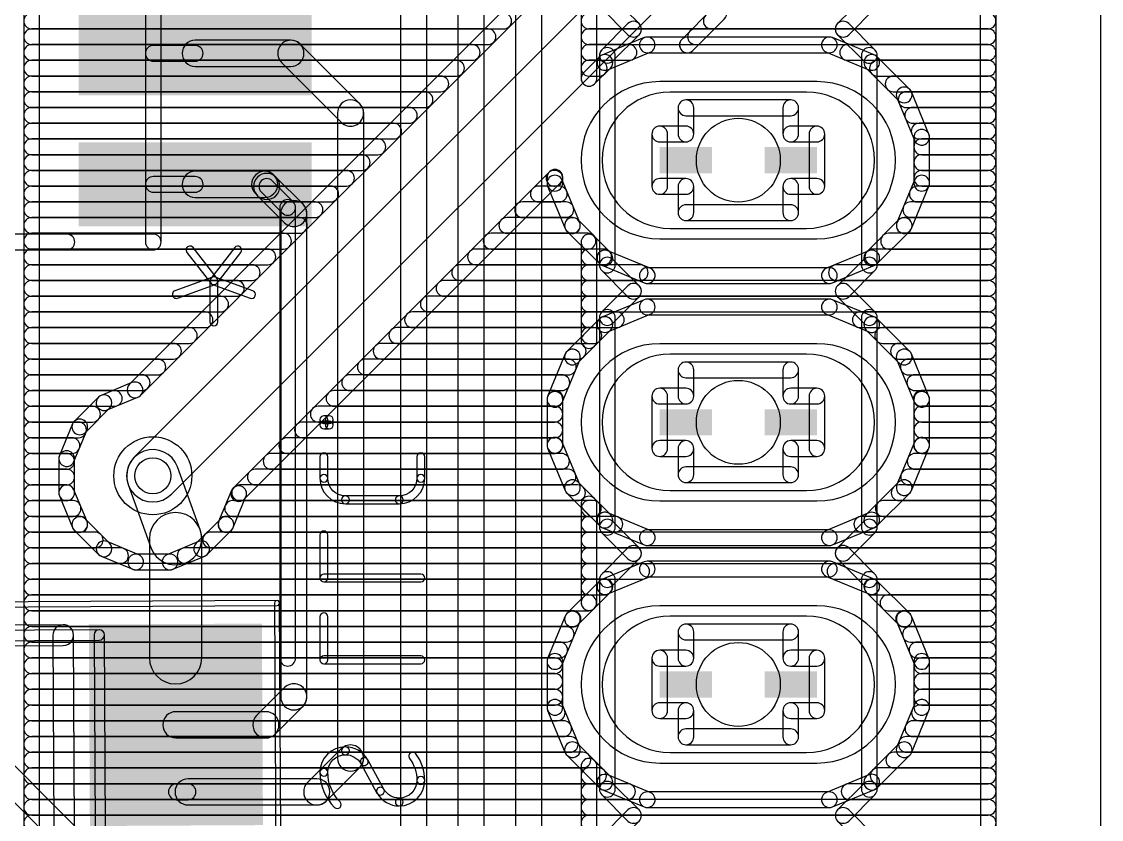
# Model space of a CAD drawing. Extents: x -14.3 to 31.1, y -8.3 to 72.5.
# Drawn here: x 20.55 to 31.02, y 25.49 to 33.22 of the extents above; entities that cross this region are included whole.
import ezdxf

# ---------------------------------------------------------------- set-up
doc = ezdxf.new("R2010")
doc.units = 0
for name, color, linetype in [('1', 22, 'CONTINUOUS'), ('16', 175, 'CONTINUOUS'), ('17', 82, 'CONTINUOUS'), ('18', 82, 'CONTINUOUS'), ('20', 30, 'CONTINUOUS'), ('21', 7, 'CONTINUOUS'), ('22', 7, 'CONTINUOUS'), ('29', 7, 'CONTINUOUS'), ('30', 7, 'CONTINUOUS'), ('31', 7, 'CONTINUOUS'), ('44', 7, 'CONTINUOUS'), ('51', 7, 'CONTINUOUS')]:
    doc.layers.add(name, color=color, linetype=linetype)

# ---------------------------------------------------------------- blocks, each defined once
blk = doc.blocks.new('RECT')
blk.add_solid([(-0.5, -0.5), (0.5, -0.5), (-0.5, 0.5), (0.5, 0.5)])
blk = doc.blocks.new('LONGP100')
blk.add_lwpolyline([(-0.5, -0.5), (0.5, -0.5, 1), (0.5, 0.5), (-0.5, 0.5, 1)], format="xyb", close=True)
blk = doc.blocks.new('ROUNDV')
blk.add_circle((0, 0), 0.5)

msp = doc.modelspace()

# ---------------------------------------------------------------- linework, layer by layer
at = {"layer": '1'}
for points in [[(29.8447, 48.322), (29.8528, 4.2239, 1), (30.0052, 4.2239), (29.9971, 48.322, 1)], [(25.597, 23.0104), (25.597, 38.732, 1), (25.343, 38.732), (25.343, 23.0104, 1)], [(24.7842, 37.5128), (24.7842, 23.746, 1), (25.0382, 23.746), (25.0382, 37.5128, 1)], [(24.2278, 34.7672), (24.2278, 25.1152, 1), (24.4818, 25.1152), (24.4818, 34.7672, 1)], [(26.1304, 32.6671), (26.1304, 33.6209, 1), (25.978, 33.6209), (25.978, 32.6671, 1)], [(26.0542, 33.147), (29.9237, 33.147, 1), (29.9237, 33.2994), (26.0542, 33.2994, 1)], [(26.0542, 32.9946), (29.9237, 32.9946, 1), (29.9237, 33.147), (26.0542, 33.147, 1)], [(22.2366, 32.783), (23.164, 32.783, 1), (23.164, 33.037), (22.2366, 33.037, 1)], [(23.0742, 32.8202), (23.653, 32.2414, 1), (23.8326, 32.421), (23.2538, 32.9998, 1)], [(26.0542, 32.8422), (26.4426, 32.8422, 1), (26.4426, 32.9946), (26.0542, 32.9946, 1)], [(26.5901, 33.062), (26.1794, 32.8919, 1), (26.2377, 32.7511), (26.6485, 32.9212, 1)], [(28.3847, 33.0678), (26.6193, 33.0678, 1), (26.6193, 32.9154), (28.3847, 32.9154, 1)], [(28.8246, 32.8919), (28.4139, 33.062, 1), (28.3555, 32.9212), (28.7663, 32.7511, 1)], [(28.5614, 32.8422), (29.9237, 32.8422, 1), (29.9237, 32.9946), (28.5614, 32.9946, 1)], [(26.1546, 32.8753), (26.0003, 32.721, 1), (26.1081, 32.6132), (26.2624, 32.7676, 1)], [(29.1637, 32.561), (28.8494, 32.8753, 1), (28.7416, 32.7676), (29.056, 32.4532, 1)], [(26.0542, 32.6898), (26.1531, 32.6898, 1), (26.1531, 32.8422), (26.0542, 32.8422, 1)], [(28.8509, 32.6898), (29.9237, 32.6898, 1), (29.9237, 32.8422), (28.8509, 32.8422, 1)], [(29.0033, 32.5374), (29.9238, 32.5374, 1), (29.9238, 32.6898), (29.0033, 32.6898, 1)], [(29.3504, 32.1255), (29.1803, 32.5362, 1), (29.0395, 32.4779), (29.2096, 32.0671, 1)], [(23.6158, 32.3312), (23.6158, 26.0799, 1), (23.8698, 26.0799), (23.8698, 32.3312, 1)], [(29.1289, 32.385), (29.9238, 32.385, 1), (29.9238, 32.5374), (29.1289, 32.5374, 1)], [(29.192, 32.2326), (29.9238, 32.2326, 1), (29.9238, 32.385), (29.192, 32.385, 1)], [(29.2551, 32.0802), (29.9238, 32.0802, 1), (29.9238, 32.2326), (29.2551, 32.2326, 1)], [(29.3562, 31.6517), (29.3562, 32.0963, 1), (29.2038, 32.0963), (29.2038, 31.6517, 1)], [(29.28, 31.9278), (29.9239, 31.9278, 1), (29.9239, 32.0802), (29.28, 32.0802, 1)], [(29.28, 31.7754), (29.9239, 31.7754, 1), (29.9239, 31.9278), (29.28, 31.9278, 1)], [(22.91, 31.767), (22.2366, 31.767, 1), (22.2366, 31.513), (22.91, 31.513, 1)], [(23.0198, 31.7098), (22.9998, 31.7298, 1), (22.8202, 31.5502), (22.8402, 31.5302, 1)], [(23.2822, 31.4474), (23.0198, 31.7098, 1), (22.8402, 31.5302), (23.1026, 31.2678, 1)], [(29.1803, 31.2118), (29.3504, 31.6225, 1), (29.2096, 31.6809), (29.0395, 31.2701, 1)], [(29.28, 31.623), (29.9239, 31.623, 1), (29.9239, 31.7754), (29.28, 31.7754, 1)], [(23.1871, 31.4707), (22.9839, 31.6739, 1), (22.8761, 31.5661), (23.0793, 31.3629, 1)], [(29.2365, 31.4706), (29.924, 31.4706, 1), (29.924, 31.623), (29.2365, 31.623, 1)], [(23.2094, 27.048), (23.2094, 31.4168, 1), (23.057, 31.4168), (23.057, 27.048, 1)], [(23.3194, 26.6729), (23.3194, 31.3576, 1), (23.0654, 31.3576), (23.0654, 26.6729, 1)], [(29.1734, 31.3182), (29.924, 31.3182, 1), (29.924, 31.4706), (29.1734, 31.4706, 1)], [(28.8494, 30.8727), (29.1637, 31.187, 1), (29.056, 31.2948), (28.7416, 30.9804, 1)], [(29.1103, 31.1658), (29.924, 31.1658, 1), (29.924, 31.3182), (29.1103, 31.3182, 1)], [(26.1304, 30.1271), (26.1304, 31.0809, 1), (25.978, 31.0809), (25.978, 30.1271, 1)], [(26.0003, 31.027), (26.1546, 30.8727, 1), (26.2624, 30.9804), (26.1081, 31.1348, 1)], [(28.9585, 31.0134), (29.924, 31.0134, 1), (29.924, 31.1658), (28.9585, 31.1658, 1)], [(26.0542, 30.861), (26.1979, 30.861, 1), (26.1979, 31.0134), (26.0542, 31.0134, 1)], [(26.1794, 30.8561), (26.5901, 30.686, 1), (26.6485, 30.8268), (26.2377, 30.9969, 1)], [(28.4139, 30.686), (28.8246, 30.8561, 1), (28.7663, 30.9969), (28.3555, 30.8268, 1)], [(28.8061, 30.861), (29.9241, 30.861, 1), (29.9241, 31.0134), (28.8061, 31.0134, 1)], [(26.0542, 30.7086), (26.5507, 30.7086, 1), (26.5507, 30.861), (26.0542, 30.861, 1)], [(26.6193, 30.6802), (28.3847, 30.6802, 1), (28.3847, 30.8326), (26.6193, 30.8326, 1)], [(28.4533, 30.7086), (29.9241, 30.7086, 1), (29.9241, 30.861), (28.4533, 30.861, 1)], [(26.0542, 30.5562), (29.9241, 30.5562, 1), (29.9241, 30.7086), (26.0542, 30.7086, 1)], [(26.0542, 30.4038), (29.9242, 30.4038, 1), (29.9242, 30.5562), (26.0542, 30.5562, 1)], [(26.5901, 30.522), (26.1794, 30.3519, 1), (26.2377, 30.2111), (26.6485, 30.3812, 1)], [(28.3847, 30.5278), (26.6193, 30.5278, 1), (26.6193, 30.3754), (28.3847, 30.3754, 1)], [(28.8246, 30.3519), (28.4139, 30.522, 1), (28.3555, 30.3812), (28.7663, 30.2111, 1)], [(26.0542, 30.2514), (26.3199, 30.2514, 1), (26.3199, 30.4038), (26.0542, 30.4038, 1)], [(28.6841, 30.2514), (29.9242, 30.2514, 1), (29.9242, 30.4038), (28.6841, 30.4038, 1)], [(26.1546, 30.3353), (26.0003, 30.181, 1), (26.1081, 30.0732), (26.2624, 30.2276, 1)], [(29.1637, 30.021), (28.8494, 30.3353, 1), (28.7416, 30.2276), (29.056, 29.9132, 1)], [(26.0542, 30.099), (26.1023, 30.099, 1), (26.1023, 30.2514), (26.0542, 30.2514, 1)], [(28.9017, 30.099), (29.9242, 30.099, 1), (29.9242, 30.2514), (28.9017, 30.2514, 1)], [(29.0541, 29.9466), (29.9242, 29.9466, 1), (29.9242, 30.099), (29.0541, 30.099, 1)], [(29.3504, 29.5855), (29.1803, 29.9962, 1), (29.0395, 29.9379), (29.2096, 29.5271, 1)], [(29.1499, 29.7942), (29.9243, 29.7942, 1), (29.9243, 29.9466), (29.1499, 29.9466, 1)], [(29.213, 29.6418), (29.9243, 29.6418, 1), (29.9243, 29.7942), (29.213, 29.7942, 1)], [(29.2761, 29.4894), (29.9243, 29.4894, 1), (29.9243, 29.6418), (29.2761, 29.6418, 1)], [(29.3562, 29.1117), (29.3562, 29.5563, 1), (29.2038, 29.5563), (29.2038, 29.1117, 1)], [(29.28, 29.337), (29.9244, 29.337, 1), (29.9244, 29.4894), (29.28, 29.4894, 1)], [(29.28, 29.1846), (29.9244, 29.1846, 1), (29.9244, 29.337), (29.28, 29.337, 1)], [(29.1803, 28.6718), (29.3504, 29.0825, 1), (29.2096, 29.1409), (29.0395, 28.7301, 1)], [(29.2786, 29.0322), (29.9244, 29.0322, 1), (29.9244, 29.1846), (29.2786, 29.1846, 1)], [(22.285, 28.2924), (22.0649, 28.9022, 1), (21.5871, 28.7298), (21.8071, 28.12, 1)], [(29.2155, 28.8798), (29.9244, 28.8798, 1), (29.9244, 29.0322), (29.2155, 29.0322, 1)], [(29.1524, 28.7274), (29.9245, 28.7274, 1), (29.9245, 28.8798), (29.1524, 28.8798, 1)], [(28.8494, 28.3327), (29.1637, 28.647, 1), (29.056, 28.7548), (28.7416, 28.4404, 1)], [(29.0601, 28.575), (29.9245, 28.575, 1), (29.9245, 28.7274), (29.0601, 28.7274, 1)], [(26.1304, 27.5871), (26.1304, 28.5409, 1), (25.978, 28.5409), (25.978, 27.5871, 1)], [(26.0003, 28.487), (26.1546, 28.3327, 1), (26.2624, 28.4404), (26.1081, 28.5948, 1)], [(26.0542, 28.4226), (26.0963, 28.4226, 1), (26.0963, 28.575), (26.0542, 28.575, 1)], [(28.9077, 28.4226), (29.9245, 28.4226, 1), (29.9245, 28.575), (28.9077, 28.575, 1)], [(22.3, 27.0524), (22.3, 28.2062, 1), (21.792, 28.2062), (21.792, 27.0524, 1)], [(26.0542, 28.2702), (26.3054, 28.2702, 1), (26.3054, 28.4226), (26.0542, 28.4226, 1)], [(26.1794, 28.3161), (26.5901, 28.146, 1), (26.6485, 28.2868), (26.2377, 28.4569, 1)], [(28.4139, 28.146), (28.8246, 28.3161, 1), (28.7663, 28.4569), (28.3555, 28.2868, 1)], [(28.6986, 28.2702), (29.9246, 28.2702, 1), (29.9246, 28.4226), (28.6986, 28.4226, 1)], [(26.0542, 28.1178), (29.9246, 28.1178, 1), (29.9246, 28.2702), (26.0542, 28.2702, 1)], [(26.6193, 28.1402), (28.3847, 28.1402, 1), (28.3847, 28.2926), (26.6193, 28.2926, 1)], [(26.0542, 27.9654), (29.9246, 27.9654, 1), (29.9246, 28.1178), (26.0542, 28.1178, 1)], [(26.0542, 27.813), (26.5652, 27.813, 1), (26.5652, 27.9654), (26.0542, 27.9654, 1)], [(26.5901, 27.982), (26.1794, 27.8119, 1), (26.2377, 27.6711), (26.6485, 27.8412, 1)], [(28.3847, 27.9878), (26.6193, 27.9878, 1), (26.6193, 27.8354), (28.3847, 27.8354, 1)], [(28.8246, 27.8119), (28.4139, 27.982, 1), (28.3555, 27.8412), (28.7663, 27.6711, 1)], [(28.4388, 27.813), (29.9246, 27.813, 1), (29.9246, 27.9654), (28.4388, 27.9654, 1)], [(26.1546, 27.7953), (26.0003, 27.641, 1), (26.1081, 27.5332), (26.2624, 27.6876, 1)], [(26.0542, 27.6606), (26.2039, 27.6606, 1), (26.2039, 27.813), (26.0542, 27.813, 1)], [(29.1637, 27.481), (28.8494, 27.7953, 1), (28.7416, 27.6876), (29.056, 27.3732, 1)], [(28.8001, 27.6606), (29.9247, 27.6606, 1), (29.9247, 27.813), (28.8001, 27.813, 1)], [(28.9525, 27.5082), (29.9247, 27.5082, 1), (29.9247, 27.6606), (28.9525, 27.6606, 1)], [(29.1049, 27.3558), (29.9247, 27.3558, 1), (29.9247, 27.5082), (29.1049, 27.5082, 1)], [(29.3504, 27.0455), (29.1803, 27.4562, 1), (29.0395, 27.3979), (29.2096, 26.9871, 1)], [(29.1709, 27.2034), (29.9248, 27.2034, 1), (29.9248, 27.3558), (29.1709, 27.3558, 1)], [(29.2341, 27.051), (29.9248, 27.051, 1), (29.9248, 27.2034), (29.2341, 27.2034, 1)], [(29.3562, 26.5717), (29.3562, 27.0163, 1), (29.2038, 27.0163), (29.2038, 26.5717, 1)], [(29.28, 26.8986), (29.9248, 26.8986, 1), (29.9248, 27.051), (29.28, 27.051, 1)], [(23.0116, 26.3126), (23.2822, 26.5831, 1), (23.1026, 26.7627), (22.832, 26.4922, 1)], [(29.28, 26.7462), (29.9248, 26.7462, 1), (29.9248, 26.8986), (29.28, 26.8986, 1)], [(29.28, 26.5938), (29.9249, 26.5938, 1), (29.9249, 26.7462), (29.28, 26.7462, 1)], [(29.1803, 26.1318), (29.3504, 26.5425, 1), (29.2096, 26.6009), (29.0395, 26.1901, 1)], [(29.2576, 26.4414), (29.9249, 26.4414, 1), (29.9249, 26.5938), (29.2576, 26.5938, 1)], [(22.0495, 26.2754), (22.9218, 26.2754, 1), (22.9218, 26.5294), (22.0495, 26.5294, 1)], [(29.1945, 26.289), (29.9249, 26.289, 1), (29.9249, 26.4414), (29.1945, 26.4414, 1)], [(29.1313, 26.1366), (29.925, 26.1366, 1), (29.925, 26.289), (29.1313, 26.289, 1)], [(23.653, 26.1697), (23.3254, 25.8422, 1), (23.505, 25.6626), (23.8326, 25.9901, 1)], [(28.8494, 25.7927), (29.1637, 26.107, 1), (29.056, 26.2148), (28.7416, 25.9004, 1)], [(26.1304, 25.0471), (26.1304, 26.0009, 1), (25.978, 26.0009), (25.978, 25.0471, 1)], [(26.0003, 25.947), (26.1546, 25.7927, 1), (26.2624, 25.9004), (26.1081, 26.0548, 1)], [(29.0093, 25.9842), (29.925, 25.9842, 1), (29.925, 26.1366), (29.0093, 26.1366, 1)], [(20.2842, 25.8462), (21.1178, 25.0126, 1), (21.2974, 25.1922), (20.4638, 26.0258, 1)], [(26.0542, 25.8318), (26.1471, 25.8318, 1), (26.1471, 25.9842), (26.0542, 25.9842, 1)], [(28.8569, 25.8318), (29.925, 25.8318, 1), (29.925, 25.9842), (28.8569, 25.9842, 1)], [(23.4152, 25.8794), (22.168, 25.8794, 1), (22.168, 25.6254), (23.4152, 25.6254, 1)], [(26.1794, 25.7761), (26.5901, 25.606, 1), (26.6485, 25.7468), (26.2377, 25.9169, 1)], [(28.4139, 25.606), (28.8246, 25.7761, 1), (28.7663, 25.9169), (28.3555, 25.7468, 1)], [(22.168, 25.8286), (22.0529, 25.8286, 1), (22.0529, 25.6762), (22.168, 25.6762, 1)], [(26.0542, 25.6794), (26.4281, 25.6794, 1), (26.4281, 25.8318), (26.0542, 25.8318, 1)], [(26.6193, 25.6002), (28.3847, 25.6002, 1), (28.3847, 25.7526), (26.6193, 25.7526, 1)], [(28.5759, 25.6794), (29.925, 25.6794, 1), (29.925, 25.8318), (28.5759, 25.8318, 1)], [(26.0542, 25.527), (29.9251, 25.527, 1), (29.9251, 25.6794), (26.0542, 25.6794, 1)], [(26.0542, 25.3746), (29.9251, 25.3746, 1), (29.9251, 25.527), (26.0542, 25.527, 1)]]:
    msp.add_lwpolyline(points, format="xyb", close=True, dxfattribs=at)
at = {"layer": '16'}
for points in [[(29.8447, 48.322), (29.8528, 4.2239, 1), (30.0052, 4.2239), (29.9971, 48.322, 1)], [(20.7274, 9.7046), (20.7274, 43.7614, 1), (20.575, 43.7614), (20.575, 9.7046, 1)], [(22.0056, 28.6364), (27.6036, 34.2344, 1), (27.2444, 34.5936), (21.6464, 28.9956, 1)], [(25.8083, 33.9119), (21.5987, 29.7023, 1), (21.7065, 29.5945), (25.9161, 33.8041, 1)], [(20.6512, 33.147), (25.2274, 33.147, 1), (25.2274, 33.2994), (20.6512, 33.2994, 1)], [(27.0613, 32.9377), (27.3661, 33.2425, 1), (27.2583, 33.3503), (26.9535, 33.0455, 1)], [(27.239, 33.147), (29.9237, 33.147, 1), (29.9237, 33.2994), (27.239, 33.2994, 1)], [(20.6512, 32.9946), (25.075, 32.9946, 1), (25.075, 33.147), (20.6512, 33.147, 1)], [(27.0866, 32.9946), (29.9237, 32.9946, 1), (29.9237, 33.147), (27.0866, 33.147, 1)], [(20.6512, 32.8422), (24.9226, 32.8422, 1), (24.9226, 32.9946), (20.6512, 32.9946, 1)], [(28.3847, 33.0678), (27.0074, 33.0678, 1), (27.0074, 32.9154), (28.3847, 32.9154, 1)], [(28.8246, 32.8919), (28.4139, 33.062, 1), (28.3555, 32.9212), (28.7663, 32.7511, 1)], [(28.5614, 32.8422), (29.9237, 32.8422, 1), (29.9237, 32.9946), (28.5614, 32.9946, 1)], [(29.1637, 32.561), (28.8494, 32.8753, 1), (28.7416, 32.7676), (29.056, 32.4532, 1)], [(20.6512, 32.6898), (24.7702, 32.6898, 1), (24.7702, 32.8422), (20.6512, 32.8422, 1)], [(28.8509, 32.6898), (29.9237, 32.6898, 1), (29.9237, 32.8422), (28.8509, 32.8422, 1)], [(20.6512, 32.5374), (24.6178, 32.5374, 1), (24.6178, 32.6898), (20.6512, 32.6898, 1)], [(29.0033, 32.5374), (29.9238, 32.5374, 1), (29.9238, 32.6898), (29.0033, 32.6898, 1)], [(29.3504, 32.1255), (29.1803, 32.5362, 1), (29.0395, 32.4779), (29.2096, 32.0671, 1)], [(20.6512, 32.385), (24.4654, 32.385, 1), (24.4654, 32.5374), (20.6512, 32.5374, 1)], [(29.1289, 32.385), (29.9238, 32.385, 1), (29.9238, 32.5374), (29.1289, 32.5374, 1)], [(20.6512, 32.2326), (24.313, 32.2326, 1), (24.313, 32.385), (20.6512, 32.385, 1)], [(29.192, 32.2326), (29.9238, 32.2326, 1), (29.9238, 32.385), (29.192, 32.385, 1)], [(20.6512, 32.0802), (24.1606, 32.0802, 1), (24.1606, 32.2326), (20.6512, 32.2326, 1)], [(29.2551, 32.0802), (29.9238, 32.0802, 1), (29.9238, 32.2326), (29.2551, 32.2326, 1)], [(29.3562, 31.6517), (29.3562, 32.0963, 1), (29.2038, 32.0963), (29.2038, 31.6517, 1)], [(20.6512, 31.9278), (24.0082, 31.9278, 1), (24.0082, 32.0802), (20.6512, 32.0802, 1)], [(29.28, 31.9278), (29.9239, 31.9278, 1), (29.9239, 32.0802), (29.28, 32.0802, 1)], [(20.6512, 31.7754), (23.8558, 31.7754, 1), (23.8558, 31.9278), (20.6512, 31.9278, 1)], [(29.28, 31.7754), (29.9239, 31.7754, 1), (29.9239, 31.9278), (29.28, 31.9278, 1)], [(20.6512, 31.623), (23.7034, 31.623, 1), (23.7034, 31.7754), (20.6512, 31.7754, 1)], [(22.7123, 28.5887), (25.7779, 31.6543, 1), (25.6701, 31.7621), (22.6045, 28.6965, 1)], [(25.715, 31.623), (25.724, 31.623, 1), (25.724, 31.7754), (25.715, 31.7754, 1)], [(25.6478, 31.7082), (25.6478, 31.6517, 1), (25.8002, 31.6517), (25.8002, 31.7082, 1)], [(25.6536, 31.6225), (25.8237, 31.2118, 1), (25.9645, 31.2701), (25.7944, 31.6809, 1)], [(29.1803, 31.2118), (29.3504, 31.6225, 1), (29.2096, 31.6809), (29.0395, 31.2701, 1)], [(29.28, 31.623), (29.9239, 31.623, 1), (29.9239, 31.7754), (29.28, 31.7754, 1)], [(20.6512, 31.4706), (23.551, 31.4706, 1), (23.551, 31.623), (20.6512, 31.623, 1)], [(25.5626, 31.4706), (25.7674, 31.4706, 1), (25.7674, 31.623), (25.5626, 31.623, 1)], [(29.2365, 31.4706), (29.924, 31.4706, 1), (29.924, 31.623), (29.2365, 31.623, 1)], [(20.6512, 31.3182), (23.3986, 31.3182, 1), (23.3986, 31.4706), (20.6512, 31.4706, 1)], [(25.4102, 31.3182), (25.8306, 31.3182, 1), (25.8306, 31.4706), (25.4102, 31.4706, 1)], [(29.1734, 31.3182), (29.924, 31.3182, 1), (29.924, 31.4706), (29.1734, 31.4706, 1)], [(20.6512, 31.1658), (23.2462, 31.1658, 1), (23.2462, 31.3182), (20.6512, 31.3182, 1)], [(25.2578, 31.1658), (25.8937, 31.1658, 1), (25.8937, 31.3182), (25.2578, 31.3182, 1)], [(25.8403, 31.187), (26.1546, 30.8727, 1), (26.2624, 30.9804), (25.948, 31.2948, 1)], [(28.8494, 30.8727), (29.1637, 31.187, 1), (29.056, 31.2948), (28.7416, 30.9804, 1)], [(29.1103, 31.1658), (29.924, 31.1658, 1), (29.924, 31.3182), (29.1103, 31.3182, 1)], [(20.6512, 31.0134), (23.0938, 31.0134, 1), (23.0938, 31.1658), (20.6512, 31.1658, 1)], [(25.1054, 31.0134), (26.0455, 31.0134, 1), (26.0455, 31.1658), (25.1054, 31.1658, 1)], [(28.9585, 31.0134), (29.924, 31.0134, 1), (29.924, 31.1658), (28.9585, 31.1658, 1)], [(20.6512, 30.861), (22.9414, 30.861, 1), (22.9414, 31.0134), (20.6512, 31.0134, 1)], [(24.953, 30.861), (26.1979, 30.861, 1), (26.1979, 31.0134), (24.953, 31.0134, 1)], [(26.1794, 30.8561), (26.5901, 30.686, 1), (26.6485, 30.8268), (26.2377, 30.9969, 1)], [(28.4139, 30.686), (28.8246, 30.8561, 1), (28.7663, 30.9969), (28.3555, 30.8268, 1)], [(28.8061, 30.861), (29.9241, 30.861, 1), (29.9241, 31.0134), (28.8061, 31.0134, 1)], [(20.6512, 30.7086), (22.789, 30.7086, 1), (22.789, 30.861), (20.6512, 30.861, 1)], [(24.8006, 30.7086), (26.5507, 30.7086, 1), (26.5507, 30.861), (24.8006, 30.861, 1)], [(26.6193, 30.6802), (28.3847, 30.6802, 1), (28.3847, 30.8326), (26.6193, 30.8326, 1)], [(28.4533, 30.7086), (29.9241, 30.7086, 1), (29.9241, 30.861), (28.4533, 30.861, 1)], [(20.6512, 30.5562), (22.6366, 30.5562, 1), (22.6366, 30.7086), (20.6512, 30.7086, 1)], [(24.6482, 30.5562), (29.9241, 30.5562, 1), (29.9241, 30.7086), (24.6482, 30.7086, 1)], [(20.6512, 30.4038), (22.4842, 30.4038, 1), (22.4842, 30.5562), (20.6512, 30.5562, 1)], [(24.4958, 30.4038), (29.9242, 30.4038, 1), (29.9242, 30.5562), (24.4958, 30.5562, 1)], [(26.5901, 30.522), (26.1794, 30.3519, 1), (26.2377, 30.2111), (26.6485, 30.3812, 1)], [(28.3847, 30.5278), (26.6193, 30.5278, 1), (26.6193, 30.3754), (28.3847, 30.3754, 1)], [(28.8246, 30.3519), (28.4139, 30.522, 1), (28.3555, 30.3812), (28.7663, 30.2111, 1)], [(20.6512, 30.2514), (22.3318, 30.2514, 1), (22.3318, 30.4038), (20.6512, 30.4038, 1)], [(24.3434, 30.2514), (26.3199, 30.2514, 1), (26.3199, 30.4038), (24.3434, 30.4038, 1)], [(28.6841, 30.2514), (29.9242, 30.2514, 1), (29.9242, 30.4038), (28.6841, 30.4038, 1)], [(26.1546, 30.3353), (25.8403, 30.021, 1), (25.948, 29.9132), (26.2624, 30.2276, 1)], [(29.1637, 30.021), (28.8494, 30.3353, 1), (28.7416, 30.2276), (29.056, 29.9132, 1)], [(20.6512, 30.099), (22.1794, 30.099, 1), (22.1794, 30.2514), (20.6512, 30.2514, 1)], [(24.191, 30.099), (26.1023, 30.099, 1), (26.1023, 30.2514), (24.191, 30.2514, 1)], [(28.9017, 30.099), (29.9242, 30.099, 1), (29.9242, 30.2514), (28.9017, 30.2514, 1)], [(20.6512, 29.9466), (22.027, 29.9466, 1), (22.027, 30.099), (20.6512, 30.099, 1)], [(24.0386, 29.9466), (25.9499, 29.9466, 1), (25.9499, 30.099), (24.0386, 30.099, 1)], [(29.0541, 29.9466), (29.9242, 29.9466, 1), (29.9242, 30.099), (29.0541, 30.099, 1)], [(20.6512, 29.7942), (21.8746, 29.7942, 1), (21.8746, 29.9466), (20.6512, 29.9466, 1)], [(23.8862, 29.7942), (25.8541, 29.7942, 1), (25.8541, 29.9466), (23.8862, 29.9466, 1)], [(25.8237, 29.9962), (25.6536, 29.5855, 1), (25.7944, 29.5271), (25.9645, 29.9379, 1)], [(29.3504, 29.5855), (29.1803, 29.9962, 1), (29.0395, 29.9379), (29.2096, 29.5271, 1)], [(29.1499, 29.7942), (29.9243, 29.7942, 1), (29.9243, 29.9466), (29.1499, 29.9466, 1)], [(20.6512, 29.6418), (21.7222, 29.6418, 1), (21.7222, 29.7942), (20.6512, 29.7942, 1)], [(23.7338, 29.6418), (25.791, 29.6418, 1), (25.791, 29.7942), (23.7338, 29.7942, 1)], [(29.213, 29.6418), (29.9243, 29.6418, 1), (29.9243, 29.7942), (29.213, 29.7942, 1)], [(20.6512, 29.4894), (21.4527, 29.4894, 1), (21.4527, 29.6418), (20.6512, 29.6418, 1)], [(21.6235, 29.7188), (21.3236, 29.5946, 1), (21.3819, 29.4538), (21.6818, 29.578, 1)], [(23.5814, 29.4894), (25.7279, 29.4894, 1), (25.7279, 29.6418), (23.5814, 29.6418, 1)], [(25.6478, 29.5563), (25.6478, 29.1117, 1), (25.8002, 29.1117), (25.8002, 29.5563, 1)], [(29.2761, 29.4894), (29.9243, 29.4894, 1), (29.9243, 29.6418), (29.2761, 29.6418, 1)], [(29.3562, 29.1117), (29.3562, 29.5563, 1), (29.2038, 29.5563), (29.2038, 29.1117, 1)], [(21.2989, 29.5781), (21.0639, 29.3431, 1), (21.1717, 29.2353), (21.4067, 29.4703, 1)], [(20.6512, 29.337), (21.2418, 29.337, 1), (21.2418, 29.4894), (20.6512, 29.4894, 1)], [(23.429, 29.337), (25.724, 29.337, 1), (25.724, 29.4894), (23.429, 29.4894, 1)], [(29.28, 29.337), (29.9244, 29.337, 1), (29.9244, 29.4894), (29.28, 29.4894, 1)], [(20.6512, 29.1846), (21.106, 29.1846, 1), (21.106, 29.337), (20.6512, 29.337, 1)], [(21.0474, 29.3184), (20.9202, 29.0113, 1), (21.061, 28.953), (21.1882, 29.2601, 1)], [(23.2766, 29.1846), (25.724, 29.1846, 1), (25.724, 29.337), (23.2766, 29.337, 1)], [(29.28, 29.1846), (29.9244, 29.1846, 1), (29.9244, 29.337), (29.28, 29.337, 1)], [(20.6512, 29.0322), (21.0429, 29.0322, 1), (21.0429, 29.1846), (20.6512, 29.1846, 1)], [(23.1242, 29.0322), (25.7254, 29.0322, 1), (25.7254, 29.1846), (23.1242, 29.1846, 1)], [(25.6536, 29.0825), (25.8237, 28.6718, 1), (25.9645, 28.7301), (25.7944, 29.1409, 1)], [(29.1803, 28.6718), (29.3504, 29.0825, 1), (29.2096, 29.1409), (29.0395, 28.7301, 1)], [(29.2786, 29.0322), (29.9244, 29.0322, 1), (29.9244, 29.1846), (29.2786, 29.1846, 1)], [(20.6512, 28.8798), (20.9906, 28.8798, 1), (20.9906, 29.0322), (20.6512, 29.0322, 1)], [(20.9144, 28.9822), (20.9144, 28.6498, 1), (21.0668, 28.6498), (21.0668, 28.9822, 1)], [(22.9718, 28.8798), (25.7885, 28.8798, 1), (25.7885, 29.0322), (22.9718, 29.0322, 1)], [(29.2155, 28.8798), (29.9244, 28.8798, 1), (29.9244, 29.0322), (29.2155, 29.0322, 1)], [(20.6512, 28.7274), (20.9906, 28.7274, 1), (20.9906, 28.8798), (20.6512, 28.8798, 1)], [(22.8194, 28.7274), (25.8516, 28.7274, 1), (25.8516, 28.8798), (22.8194, 28.8798, 1)], [(29.1524, 28.7274), (29.9245, 28.7274, 1), (29.9245, 28.8798), (29.1524, 28.8798, 1)], [(20.6512, 28.575), (20.9906, 28.575, 1), (20.9906, 28.7274), (20.6512, 28.7274, 1)], [(20.9202, 28.6207), (21.0474, 28.3136, 1), (21.1882, 28.3719), (21.061, 28.679, 1)], [(22.6046, 28.3136), (22.7288, 28.6135, 1), (22.588, 28.6718), (22.4638, 28.3719, 1)], [(22.667, 28.575), (25.9439, 28.575, 1), (25.9439, 28.7274), (22.667, 28.7274, 1)], [(25.8403, 28.647), (26.1546, 28.3327, 1), (26.2624, 28.4404), (25.948, 28.7548, 1)], [(28.8494, 28.3327), (29.1637, 28.647, 1), (29.056, 28.7548), (28.7416, 28.4404, 1)], [(29.0601, 28.575), (29.9245, 28.575, 1), (29.9245, 28.7274), (29.0601, 28.7274, 1)], [(20.6512, 28.4226), (21.0532, 28.4226, 1), (21.0532, 28.575), (20.6512, 28.575, 1)], [(22.5988, 28.4226), (26.0963, 28.4226, 1), (26.0963, 28.575), (22.5988, 28.575, 1)], [(28.9077, 28.4226), (29.9245, 28.4226, 1), (29.9245, 28.575), (28.9077, 28.575, 1)], [(20.6512, 28.2702), (21.1163, 28.2702, 1), (21.1163, 28.4226), (20.6512, 28.4226, 1)], [(21.0639, 28.2889), (21.2989, 28.0539, 1), (21.4067, 28.1617), (21.1717, 28.3967, 1)], [(22.3531, 28.0539), (22.5881, 28.2889, 1), (22.4803, 28.3967), (22.2453, 28.1617, 1)], [(22.5357, 28.2702), (26.3054, 28.2702, 1), (26.3054, 28.4226), (22.5357, 28.4226, 1)], [(26.1794, 28.3161), (26.5901, 28.146, 1), (26.6485, 28.2868), (26.2377, 28.4569, 1)], [(28.4139, 28.146), (28.8246, 28.3161, 1), (28.7663, 28.4569), (28.3555, 28.2868, 1)], [(28.6986, 28.2702), (29.9246, 28.2702, 1), (29.9246, 28.4226), (28.6986, 28.4226, 1)], [(20.6512, 28.1178), (21.2666, 28.1178, 1), (21.2666, 28.2702), (20.6512, 28.2702, 1)], [(22.3854, 28.1178), (29.9246, 28.1178, 1), (29.9246, 28.2702), (22.3854, 28.2702, 1)], [(26.6193, 28.1402), (28.3847, 28.1402, 1), (28.3847, 28.2926), (26.6193, 28.2926, 1)], [(21.3236, 28.0374), (21.6307, 27.9102, 1), (21.689, 28.051), (21.3819, 28.1782, 1)], [(22.0213, 27.9102), (22.3284, 28.0374, 1), (22.2701, 28.1782), (21.963, 28.051, 1)], [(20.6512, 27.9654), (21.5126, 27.9654, 1), (21.5126, 28.1178), (20.6512, 28.1178, 1)], [(21.6598, 27.9044), (21.9922, 27.9044, 1), (21.9922, 28.0568), (21.6598, 28.0568, 1)], [(22.1394, 27.9654), (29.9246, 27.9654, 1), (29.9246, 28.1178), (22.1394, 28.1178, 1)], [(20.6512, 27.813), (26.5652, 27.813, 1), (26.5652, 27.9654), (20.6512, 27.9654, 1)], [(26.5901, 27.982), (26.1794, 27.8119, 1), (26.2377, 27.6711), (26.6485, 27.8412, 1)], [(28.3847, 27.9878), (26.6193, 27.9878, 1), (26.6193, 27.8354), (28.3847, 27.8354, 1)], [(28.8246, 27.8119), (28.4139, 27.982, 1), (28.3555, 27.8412), (28.7663, 27.6711, 1)], [(28.4388, 27.813), (29.9246, 27.813, 1), (29.9246, 27.9654), (28.4388, 27.9654, 1)], [(20.6512, 27.6606), (26.2039, 27.6606, 1), (26.2039, 27.813), (20.6512, 27.813, 1)], [(26.1546, 27.7953), (25.8403, 27.481, 1), (25.948, 27.3732), (26.2624, 27.6876, 1)], [(29.1637, 27.481), (28.8494, 27.7953, 1), (28.7416, 27.6876), (29.056, 27.3732, 1)], [(28.8001, 27.6606), (29.9247, 27.6606, 1), (29.9247, 27.813), (28.8001, 27.813, 1)], [(20.6512, 27.5082), (26.0515, 27.5082, 1), (26.0515, 27.6606), (20.6512, 27.6606, 1)], [(28.9525, 27.5082), (29.9247, 27.5082, 1), (29.9247, 27.6606), (28.9525, 27.6606, 1)], [(20.6512, 27.3558), (25.8991, 27.3558, 1), (25.8991, 27.5082), (20.6512, 27.5082, 1)], [(25.8237, 27.4562), (25.6536, 27.0455, 1), (25.7944, 26.9871), (25.9645, 27.3979, 1)], [(29.1049, 27.3558), (29.9247, 27.3558, 1), (29.9247, 27.5082), (29.1049, 27.5082, 1)], [(29.3504, 27.0455), (29.1803, 27.4562, 1), (29.0395, 27.3979), (29.2096, 26.9871, 1)], [(20.6512, 27.2034), (25.8331, 27.2034, 1), (25.8331, 27.3558), (20.6512, 27.3558, 1)], [(29.1709, 27.2034), (29.9248, 27.2034, 1), (29.9248, 27.3558), (29.1709, 27.3558, 1)], [(20.6512, 27.051), (25.7699, 27.051, 1), (25.7699, 27.2034), (20.6512, 27.2034, 1)], [(29.2341, 27.051), (29.9248, 27.051, 1), (29.9248, 27.2034), (29.2341, 27.2034, 1)], [(20.6512, 26.8986), (25.724, 26.8986, 1), (25.724, 27.051), (20.6512, 27.051, 1)], [(25.6478, 27.0163), (25.6478, 26.5717, 1), (25.8002, 26.5717), (25.8002, 27.0163, 1)], [(29.3562, 26.5717), (29.3562, 27.0163, 1), (29.2038, 27.0163), (29.2038, 26.5717, 1)], [(29.28, 26.8986), (29.9248, 26.8986, 1), (29.9248, 27.051), (29.28, 27.051, 1)], [(20.6512, 26.7462), (25.724, 26.7462, 1), (25.724, 26.8986), (20.6512, 26.8986, 1)], [(29.28, 26.7462), (29.9248, 26.7462, 1), (29.9248, 26.8986), (29.28, 26.8986, 1)], [(20.6512, 26.5938), (25.724, 26.5938, 1), (25.724, 26.7462), (20.6512, 26.7462, 1)], [(29.28, 26.5938), (29.9249, 26.5938, 1), (29.9249, 26.7462), (29.28, 26.7462, 1)], [(20.6512, 26.4414), (25.7464, 26.4414, 1), (25.7464, 26.5938), (20.6512, 26.5938, 1)], [(25.6536, 26.5425), (25.8237, 26.1318, 1), (25.9645, 26.1901), (25.7944, 26.6009, 1)], [(29.1803, 26.1318), (29.3504, 26.5425, 1), (29.2096, 26.6009), (29.0395, 26.1901, 1)], [(29.2576, 26.4414), (29.9249, 26.4414, 1), (29.9249, 26.5938), (29.2576, 26.5938, 1)], [(20.6512, 26.289), (25.8095, 26.289, 1), (25.8095, 26.4414), (20.6512, 26.4414, 1)], [(29.1945, 26.289), (29.9249, 26.289, 1), (29.9249, 26.4414), (29.1945, 26.4414, 1)], [(20.6512, 26.1366), (25.8727, 26.1366, 1), (25.8727, 26.289), (20.6512, 26.289, 1)], [(29.1313, 26.1366), (29.925, 26.1366, 1), (29.925, 26.289), (29.1313, 26.289, 1)], [(25.8403, 26.107), (26.1546, 25.7927, 1), (26.2624, 25.9004), (25.948, 26.2148, 1)], [(28.8494, 25.7927), (29.1637, 26.107, 1), (29.056, 26.2148), (28.7416, 25.9004, 1)], [(20.6512, 25.9842), (25.9947, 25.9842, 1), (25.9947, 26.1366), (20.6512, 26.1366, 1)], [(29.0093, 25.9842), (29.925, 25.9842, 1), (29.925, 26.1366), (29.0093, 26.1366, 1)], [(20.6512, 25.8318), (26.1471, 25.8318, 1), (26.1471, 25.9842), (20.6512, 25.9842, 1)], [(28.8569, 25.8318), (29.925, 25.8318, 1), (29.925, 25.9842), (28.8569, 25.9842, 1)], [(26.1794, 25.7761), (26.5901, 25.606, 1), (26.6485, 25.7468), (26.2377, 25.9169, 1)], [(28.4139, 25.606), (28.8246, 25.7761, 1), (28.7663, 25.9169), (28.3555, 25.7468, 1)], [(20.6512, 25.6794), (26.4281, 25.6794, 1), (26.4281, 25.8318), (20.6512, 25.8318, 1)], [(26.6193, 25.6002), (28.3847, 25.6002, 1), (28.3847, 25.7526), (26.6193, 25.7526, 1)], [(28.5759, 25.6794), (29.925, 25.6794, 1), (29.925, 25.8318), (28.5759, 25.8318, 1)], [(20.6512, 25.527), (29.9251, 25.527, 1), (29.9251, 25.6794), (20.6512, 25.6794, 1)], [(20.6512, 25.3746), (29.9251, 25.3746, 1), (29.9251, 25.527), (20.6512, 25.527, 1)]]:
    msp.add_lwpolyline(points, format="xyb", close=True, dxfattribs=at)
at = {"layer": '20'}
msp.add_line((31.022, 0.01), (31.012, 54.028), dxfattribs=at)
at = {"layer": '21'}
for points in [[(26.1781, 33.3441), (26.4321, 33.0901, 1), (26.5399, 33.1979), (26.2859, 33.4519, 1)], [(28.5719, 33.0901), (28.8259, 33.3441, 1), (28.7181, 33.4519), (28.4641, 33.1979, 1)], [(26.4321, 33.1979), (26.1781, 32.9439, 1), (26.2859, 32.8361), (26.5399, 33.0901, 1)], [(28.8259, 32.9439), (28.5719, 33.1979, 1), (28.4641, 33.0901), (28.7181, 32.8361, 1)], [(26.1558, 32.89), (26.1558, 30.858, 1), (26.3082, 30.858), (26.3082, 32.89, 1)], [(28.8482, 30.858), (28.8482, 32.89, 1), (28.6958, 32.89), (28.6958, 30.858, 1)], [(20.1284, 31.005), (20.992, 31.005, 1), (20.992, 31.1574), (20.1284, 31.1574, 1)], [(22.448, 30.7292), (22.2159, 31.0277, 1), (22.1557, 30.9809), (22.3879, 30.6825, 1)], [(22.62, 31.0277), (22.3879, 30.7292, 1), (22.448, 30.6825), (22.6801, 30.9809, 1)], [(26.1781, 30.8041), (26.4321, 30.5501, 1), (26.5399, 30.6579), (26.2859, 30.9119, 1)], [(28.5719, 30.5501), (28.8259, 30.8041, 1), (28.7181, 30.9119), (28.4641, 30.6579, 1)], [(22.4049, 30.7417), (22.0401, 30.609, 1), (22.0662, 30.5374), (22.4309, 30.67, 1)], [(22.4049, 30.67), (22.7697, 30.5374, 1), (22.7957, 30.609), (22.4309, 30.7417, 1)], [(22.456, 30.3079), (22.456, 30.7058, 1), (22.3798, 30.7058), (22.3798, 30.3079, 1)], [(26.4321, 30.6579), (26.1781, 30.4039, 1), (26.2859, 30.2961), (26.5399, 30.5501, 1)], [(28.8259, 30.4039), (28.5719, 30.6579, 1), (28.4641, 30.5501), (28.7181, 30.2961, 1)], [(26.1558, 30.35), (26.1558, 28.318, 1), (26.3082, 28.318), (26.3082, 30.35, 1)], [(28.8482, 28.318), (28.8482, 30.35, 1), (28.6958, 30.35), (28.6958, 28.318, 1)], [(26.1781, 28.2641), (26.4321, 28.0101, 1), (26.5399, 28.1179), (26.2859, 28.3719, 1)], [(28.5719, 28.0101), (28.8259, 28.2641, 1), (28.7181, 28.3719), (28.4641, 28.1179, 1)], [(26.4321, 28.1179), (26.1781, 27.8639, 1), (26.2859, 27.7561), (26.5399, 28.0101, 1)], [(28.8259, 27.8639), (28.5719, 28.1179, 1), (28.4641, 28.0101), (28.7181, 27.7561, 1)], [(26.1558, 27.81), (26.1558, 25.778, 1), (26.3082, 25.778), (26.3082, 27.81, 1)], [(28.8482, 25.778), (28.8482, 27.81, 1), (28.6958, 27.81), (28.6958, 25.778, 1)], [(17.2575, 27.1523), (20.9574, 27.1717, 1), (20.9564, 27.3716), (17.2564, 27.3523, 1)], [(20.8569, 27.2711), (20.8831, 22.2712, 1), (21.0831, 22.2722), (21.0569, 27.2722, 1)], [(26.1781, 25.7241), (26.4321, 25.4701, 1), (26.5399, 25.5779), (26.2859, 25.8319, 1)], [(28.5719, 25.4701), (28.8259, 25.7241, 1), (28.7181, 25.8319), (28.4641, 25.5779, 1)], [(26.4321, 25.5779), (26.1781, 25.3239, 1), (26.2859, 25.2161), (26.5399, 25.4701, 1)], [(28.8259, 25.3239), (28.5719, 25.5779, 1), (28.4641, 25.4701), (28.7181, 25.2161, 1)]]:
    msp.add_lwpolyline(points, format="xyb", close=True, dxfattribs=at)
at = {"layer": '22'}
for points in [[(23.5363, 29.398), (23.4841, 29.398, 1), (23.4841, 29.3218), (23.5363, 29.3218, 1)], [(23.446, 29.3599), (23.446, 29.3077, 1), (23.5222, 29.3077), (23.5222, 29.3599, 1)], [(23.4841, 29.2696), (23.5363, 29.2696, 1), (23.5363, 29.3458), (23.4841, 29.3458, 1)], [(23.5744, 29.3077), (23.5744, 29.3599, 1), (23.4982, 29.3599), (23.4982, 29.3077, 1)], [(23.446, 29.0002), (23.446, 28.7913, 1), (23.5222, 28.7913), (23.5222, 29.0002, 1)], [(24.462, 28.7913), (24.462, 29.0002, 1), (24.3858, 29.0002), (24.3858, 28.7913, 1)], [(23.5222, 28.7913, 1), (23.446, 28.7913, 0.4142), (23.6929, 28.5444, 1), (23.6929, 28.6206, -0.4142)], [(24.2151, 28.6206, 1), (24.2151, 28.5444, 0.4142), (24.462, 28.7913, 1), (24.3858, 28.7913, -0.4142)], [(23.6929, 28.5444), (24.2151, 28.5444, 1), (24.2151, 28.6206), (23.6929, 28.6206, 1)], [(23.5222, 27.8248), (23.5222, 28.2425, 1), (23.446, 28.2425), (23.446, 27.8248, 1)], [(24.4239, 27.8629), (23.4841, 27.8629, 1), (23.4841, 27.7867), (24.4239, 27.7867, 1)], [(23.5222, 27.0323), (23.5222, 27.45, 1), (23.446, 27.45), (23.446, 27.0323, 1)], [(24.4239, 27.0704), (23.4841, 27.0704, 1), (23.4841, 26.9942), (24.4239, 26.9942, 1)], [(23.6929, 26.1125, 1), (23.6929, 26.1887, 0.4142), (23.446, 25.9418, 1), (23.5222, 25.9418, -0.4142)], [(23.8429, 26.0269, 1), (23.9085, 26.0656, 0.2656), (23.6929, 26.1887, 1), (23.6929, 26.1125, -0.2656)], [(23.8422, 26.028), (23.9989, 25.7408, 1), (24.0658, 25.7773), (23.9091, 26.0645, 1)], [(24.3858, 25.8635, 1), (24.462, 25.8635, 0.1623), (24.3761, 26.1213, 1), (24.3151, 26.0756, -0.1623)], [(23.5222, 25.9418, 1), (23.446, 25.9418, 0.2), (23.5878, 25.6015, 1), (23.6415, 25.6556, -0.2)], [(24.2151, 25.6927, 1), (24.2151, 25.6165, 0.4142), (24.462, 25.8635, 1), (24.3858, 25.8635, -0.4142)], [(24.0651, 25.7784, 1), (23.9995, 25.7397, 0.2656), (24.2151, 25.6165, 1), (24.2151, 25.6927, -0.2656)]]:
    msp.add_lwpolyline(points, format="xyb", close=True, dxfattribs=at)
at = {"layer": '44'}
for centre, radius in [((27.502, 31.874), 0.4064), ((27.502, 29.334), 0.4064), ((21.826, 28.816), 0.175), ((27.502, 26.794), 0.4064)]:
    msp.add_circle(centre, radius, dxfattribs=at)
at = {"layer": '51'}
for points in [[(21.9064, 31.0812), (21.9064, 41.0888, 1), (21.754, 41.0888), (21.754, 31.0812, 1)], [(22.2366, 32.9862), (21.8302, 32.9862, 1), (21.8302, 32.8338), (22.2366, 32.8338, 1)], [(28.01, 32.4582), (26.994, 32.4582, 1), (26.994, 32.3058), (28.01, 32.3058, 1)], [(26.9178, 32.382), (26.9178, 32.128, 1), (27.0702, 32.128), (27.0702, 32.382, 1)], [(28.0862, 32.128), (28.0862, 32.382, 1), (27.9338, 32.382), (27.9338, 32.128, 1)], [(26.994, 32.2042), (26.74, 32.2042, 1), (26.74, 32.0518), (26.994, 32.0518, 1)], [(26.6638, 32.128), (26.6638, 31.62, 1), (26.8162, 31.62), (26.8162, 32.128, 1)], [(28.264, 32.2042), (28.01, 32.2042, 1), (28.01, 32.0518), (28.264, 32.0518, 1)], [(28.3402, 31.62), (28.3402, 32.128, 1), (28.1878, 32.128), (28.1878, 31.62, 1)], [(22.2366, 31.7162), (21.8302, 31.7162, 1), (21.8302, 31.5638), (22.2366, 31.5638, 1)], [(26.74, 31.5438), (26.994, 31.5438, 1), (26.994, 31.6962), (26.74, 31.6962, 1)], [(26.9178, 31.62), (26.9178, 31.366, 1), (27.0702, 31.366), (27.0702, 31.62, 1)], [(28.0862, 31.366), (28.0862, 31.62, 1), (27.9338, 31.62), (27.9338, 31.366, 1)], [(28.01, 31.5438), (28.264, 31.5438, 1), (28.264, 31.6962), (28.01, 31.6962, 1)], [(26.994, 31.2898), (28.01, 31.2898, 1), (28.01, 31.4422), (26.994, 31.4422, 1)], [(20.1284, 31.005), (21.8302, 31.005, 1), (21.8302, 31.1574), (20.1284, 31.1574, 1)], [(22.448, 30.7292), (22.2159, 31.0277, 1), (22.1557, 30.9809), (22.3879, 30.6825, 1)], [(22.62, 31.0277), (22.3879, 30.7292, 1), (22.448, 30.6825), (22.6801, 30.9809, 1)], [(22.4049, 30.7417), (22.0401, 30.609, 1), (22.0662, 30.5374), (22.4309, 30.67, 1)], [(22.4049, 30.67), (22.7697, 30.5374, 1), (22.7957, 30.609), (22.4309, 30.7417, 1)], [(22.456, 30.3079), (22.456, 30.7058, 1), (22.3798, 30.7058), (22.3798, 30.3079, 1)], [(28.01, 29.9182), (26.994, 29.9182, 1), (26.994, 29.7658), (28.01, 29.7658, 1)], [(26.9178, 29.842), (26.9178, 29.588, 1), (27.0702, 29.588), (27.0702, 29.842, 1)], [(28.0862, 29.588), (28.0862, 29.842, 1), (27.9338, 29.842), (27.9338, 29.588, 1)], [(26.994, 29.6642), (26.74, 29.6642, 1), (26.74, 29.5118), (26.994, 29.5118, 1)], [(26.6638, 29.588), (26.6638, 29.08, 1), (26.8162, 29.08), (26.8162, 29.588, 1)], [(28.264, 29.6642), (28.01, 29.6642, 1), (28.01, 29.5118), (28.264, 29.5118, 1)], [(28.3402, 29.08), (28.3402, 29.588, 1), (28.1878, 29.588), (28.1878, 29.08, 1)], [(26.74, 29.0038), (26.994, 29.0038, 1), (26.994, 29.1562), (26.74, 29.1562, 1)], [(26.9178, 29.08), (26.9178, 28.826, 1), (27.0702, 28.826), (27.0702, 29.08, 1)], [(28.0862, 28.826), (28.0862, 29.08, 1), (27.9338, 29.08), (27.9338, 28.826, 1)], [(28.01, 29.0038), (28.264, 29.0038, 1), (28.264, 29.1562), (28.01, 29.1562, 1)], [(26.994, 28.7498), (28.01, 28.7498, 1), (28.01, 28.9022), (26.994, 28.9022, 1)], [(15.1805, 27.5164), (23.0304, 27.5575, 1), (23.0302, 27.6075), (15.1803, 27.5664, 1)], [(23.0053, 27.5824), (23.0346, 21.9825, 1), (23.0846, 21.9827), (23.0553, 27.5826, 1)], [(16.9072, 27.2004), (21.3071, 27.2235, 1), (21.3066, 27.3235), (16.9067, 27.3004, 1)], [(21.2569, 27.2732), (21.2831, 22.2733, 1), (21.3831, 22.2738), (21.3569, 27.2737, 1)], [(28.01, 27.3782), (26.994, 27.3782, 1), (26.994, 27.2258), (28.01, 27.2258, 1)], [(26.9178, 27.302), (26.9178, 27.048, 1), (27.0702, 27.048), (27.0702, 27.302, 1)], [(28.0862, 27.048), (28.0862, 27.302, 1), (27.9338, 27.302), (27.9338, 27.048, 1)], [(26.994, 27.1242), (26.74, 27.1242, 1), (26.74, 26.9718), (26.994, 26.9718, 1)], [(26.6638, 27.048), (26.6638, 26.54, 1), (26.8162, 26.54), (26.8162, 27.048, 1)], [(28.264, 27.1242), (28.01, 27.1242, 1), (28.01, 26.9718), (28.264, 26.9718, 1)], [(28.3402, 26.54), (28.3402, 27.048, 1), (28.1878, 27.048), (28.1878, 26.54, 1)], [(26.74, 26.4638), (26.994, 26.4638, 1), (26.994, 26.6162), (26.74, 26.6162, 1)], [(26.9178, 26.54), (26.9178, 26.286, 1), (27.0702, 26.286), (27.0702, 26.54, 1)], [(28.0862, 26.286), (28.0862, 26.54, 1), (27.9338, 26.54), (27.9338, 26.286, 1)], [(28.01, 26.4638), (28.264, 26.4638, 1), (28.264, 26.6162), (28.01, 26.6162, 1)], [(26.994, 26.2098), (28.01, 26.2098, 1), (28.01, 26.3622), (26.994, 26.3622, 1)]]:
    msp.add_lwpolyline(points, format="xyb", close=True, dxfattribs=at)

# ---------------------------------------------------------------- block references
at = {"layer": '1'}
for p, xscale, yscale, rotation in [((22.2366, 32.91), 2.0574, 0.6096, 180), ((22.2366, 31.64), 2.0574, 0.6096, 180), ((22.046, 27.0524), 1.475, 0.45, 0.3), ((22.0495, 26.4024), 1.475, 0.45, 0.3), ((22.0529, 25.7524), 1.475, 0.45, 0.3)]:
    msp.add_blockref('RECT', p, dxfattribs=dict(at, xscale=xscale, yscale=yscale, rotation=rotation))
at = {"layer": '17', "xscale": 1.3208, "yscale": 1.3208}
for p in [(27.502, 31.874), (27.502, 31.874), (27.502, 29.334), (27.502, 29.334), (27.502, 26.794), (27.502, 26.794)]:
    msp.add_blockref('LONGP100', p, dxfattribs=at)
at = {"layer": '18', "xscale": 0.7564, "yscale": 0.7564}
msp.add_blockref('ROUNDV', (21.826, 28.816), dxfattribs=at)
msp.add_blockref('ROUNDV', (21.826, 28.816), dxfattribs=at)
at = {"layer": '29'}
for p, xscale, yscale, rotation in [((22.2366, 32.91), 2.2606, 0.8128, 180), ((22.2366, 31.64), 2.2606, 0.8128, 180), ((22.046, 27.0524), 1.6782, 0.6532, 0.3), ((22.0495, 26.4024), 1.6782, 0.6532, 0.3), ((22.0529, 25.7524), 1.6782, 0.6532, 0.3)]:
    msp.add_blockref('RECT', p, dxfattribs=dict(at, xscale=xscale, yscale=yscale, rotation=rotation))
at = {"layer": '29', "xscale": 1.524, "yscale": 1.524}
for p in [(27.502, 31.874), (27.502, 29.334), (27.502, 26.794)]:
    msp.add_blockref('LONGP100', p, dxfattribs=at)
at = {"layer": '30', "xscale": 1.524, "yscale": 1.524}
for p in [(27.502, 31.874), (27.502, 29.334), (27.502, 26.794)]:
    msp.add_blockref('LONGP100', p, dxfattribs=at)
at = {"layer": '31'}
for p, xscale, yscale, rotation in [((22.2366, 32.91), 2.0574, 0.6096, 180), ((22.2366, 31.64), 2.0574, 0.6096, 180), ((22.046, 27.0524), 1.475, 0.45, 0.3), ((22.0495, 26.4024), 1.475, 0.45, 0.3), ((22.0529, 25.7524), 1.475, 0.45, 0.3)]:
    msp.add_blockref('RECT', p, dxfattribs=dict(at, xscale=xscale, yscale=yscale, rotation=rotation))
at = {"layer": '51', "xscale": 0.254, "yscale": 0.508, "rotation": 270}
for p in [(26.994, 31.874), (28.01, 31.874), (26.994, 29.334), (28.01, 29.334), (26.994, 26.794), (28.01, 26.794)]:
    msp.add_blockref('RECT', p, dxfattribs=at)

doc.saveas('drawing.dxf')
